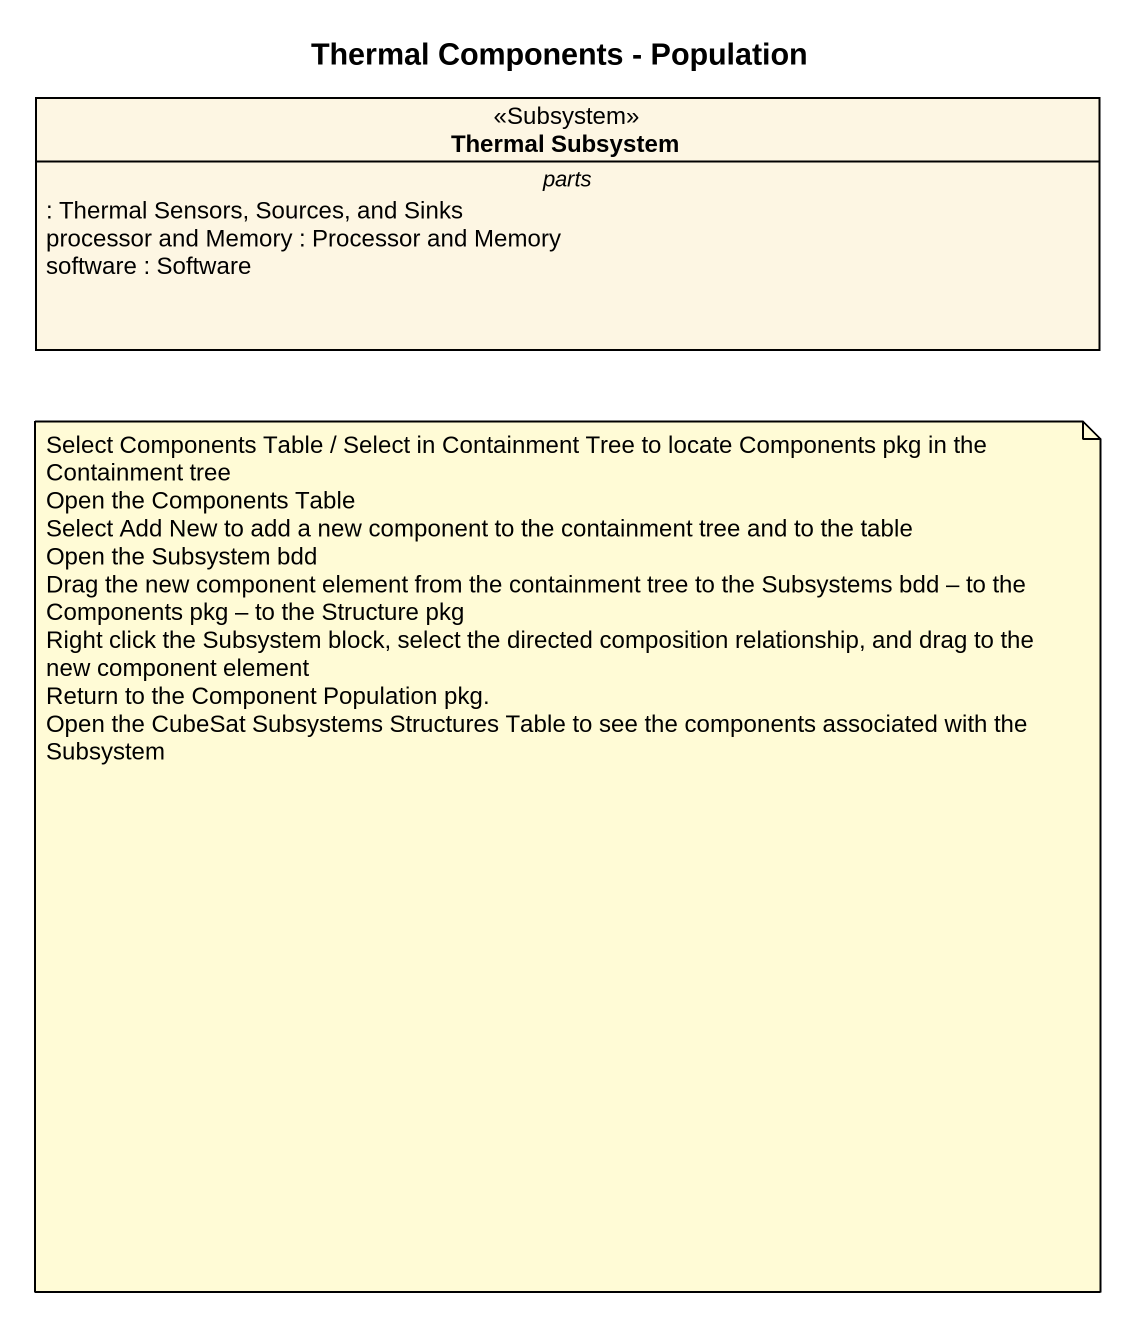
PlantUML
@startuml
title Thermal Components - Population
hide circle
hide empty members
class "Thermal Subsystem" as Thermal_Subsystem <<Subsystem>> {
  -- parts --
  : Thermal Sensors, Sources, and Sinks
  processor and Memory : Processor and Memory
  software : Software
}
note as N1
  Select Components Table / Select in Containment Tree to locate Components pkg in the Containment tree
  Open the Components Table
  Select Add New to add a new component to the containment tree and to the table
  Open the Subsystem bdd
  Drag the new component element from the containment tree to the Subsystems bdd – to the Components pkg – to the Structure pkg
  Right click the Subsystem block, select the directed composition relationship, and drag to the new component element
  Return to the Component Population pkg.
  Open the CubeSat Subsystems Structures Table to see the components associated with the Subsystem
end note
@enduml
